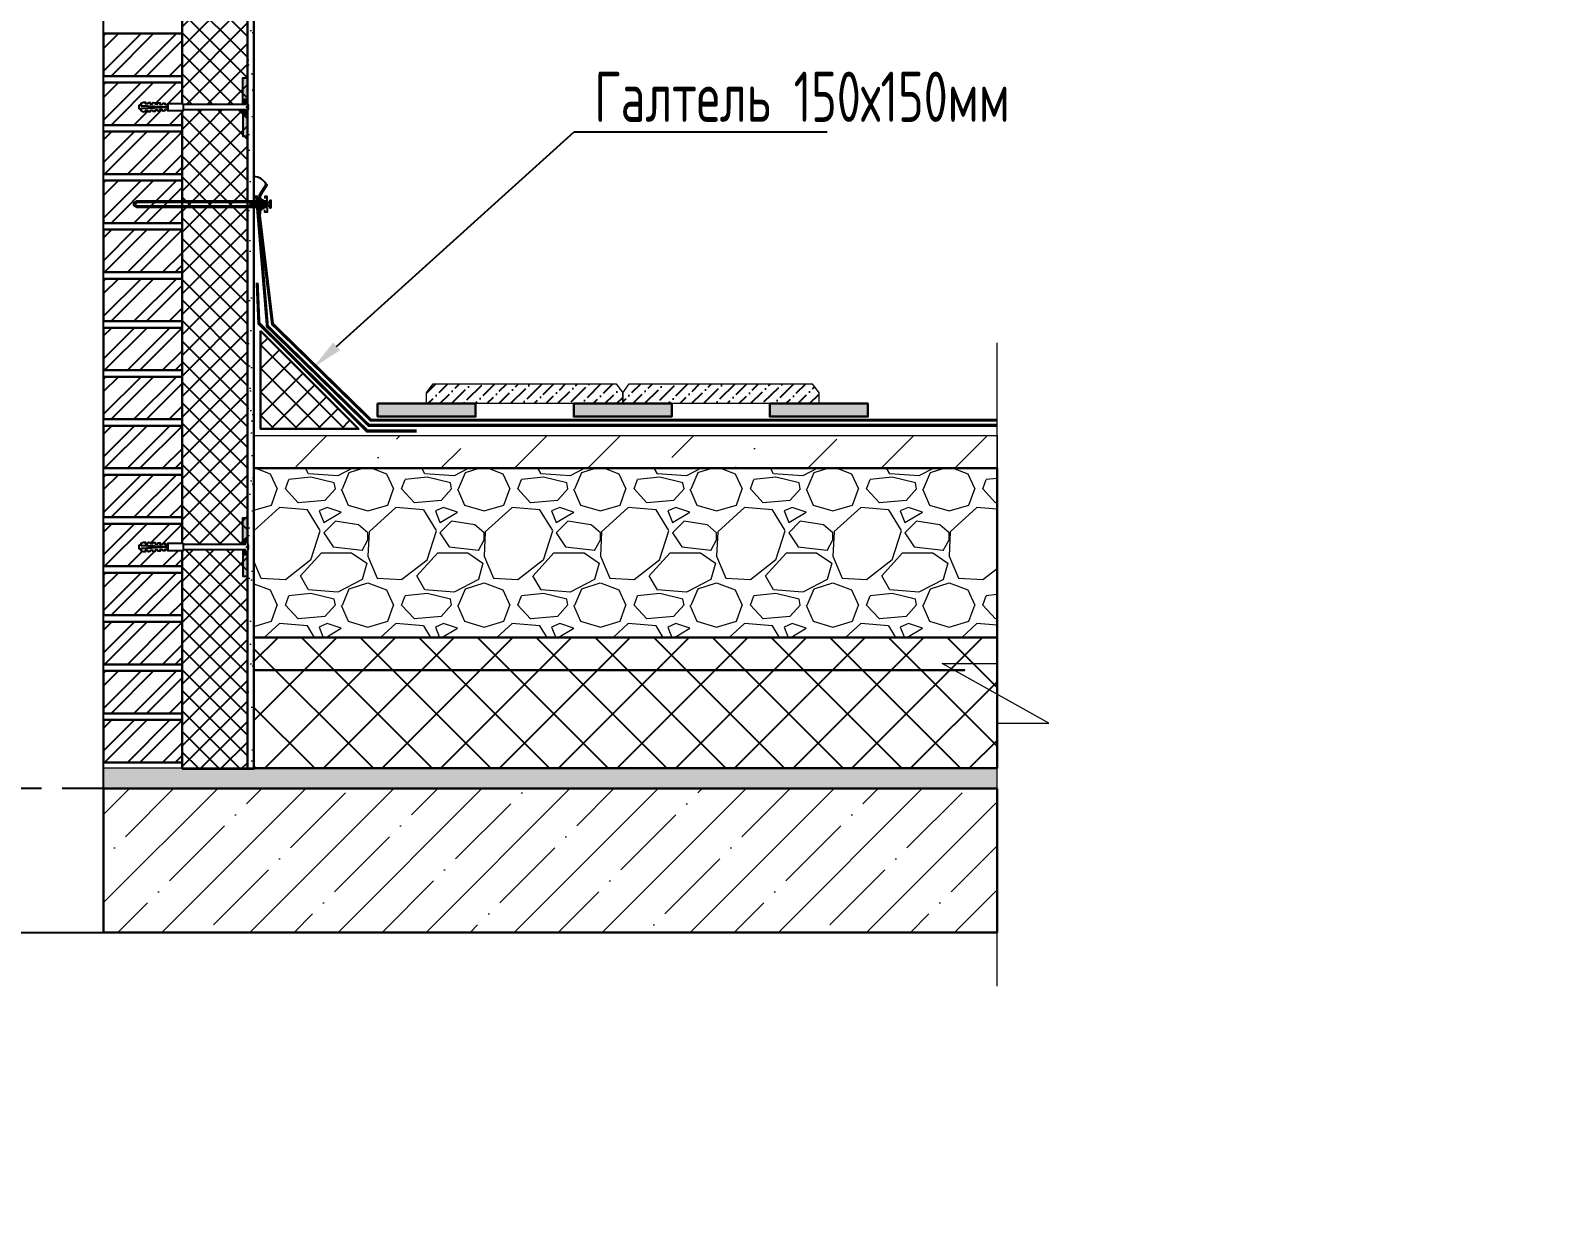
# Model space of a CAD drawing. Header units: millimetres. Extents: x -4447806 to 13389969, y -2188499 to 852203.
# Drawn here: x 4558224 to 4560571, y -558222 to -556417 of the extents above; entities that cross this region are included whole.
import ezdxf
from ezdxf import colors
from ezdxf.entities.mleader import LeaderData, LeaderLine
from ezdxf.math import Vec2, Vec3

# ---------------------------------------------------------------- set-up
doc = ezdxf.new("R2010")
doc.units = ezdxf.units.MM
doc.set_wipeout_variables(frame=1)
doc.linetypes.add('DASHED2', pattern=[9.525, 6.35, -3.175])
doc.linetypes.add('HIDDEN', pattern=[6, 4, -2])
for name, color, linetype, lineweight in [('1. АР_Разрез', 7, 'Continuous', 30), ('28. АР_ФАСАД', 7, 'Continuous', 9), ('TN-ГИДРОИЗОЛЯЦИЯ БИТУМАЯ ВЕРХНЯЯ', 32, 'Continuous', 15), ('Контуры', 7, 'Continuous', 9), ('Штриховка в сечении', 7, 'Continuous', 18)]:
    doc.layers.add(name, color=color, linetype=linetype, lineweight=lineweight)
doc.styles.add('ISOCPEUR', font='isocpeur.ttf', dxfattribs={"width": 0.7})

msp = doc.modelspace()

# ---------------------------------------------------------------- hatches: boundary and pattern name
h = msp.add_hatch()
h.set_pattern_fill('NET', color=256, scale=7, angle=45)
h.set_pattern_definition([(45, (4155318.046, 3130994.086), (-15.71544821, 15.71544821), []), (135, (4155318.046, 3130994.086), (-15.71544821, -15.71544821), [])])
h.paths.add_polyline_path([(4558455.444, -556271.506), (4558455.444, -557546.506), (4558555.444, -557546.506), (4558555.444, -556271.506)])
at = {"ltscale": 3}
h = msp.add_hatch(dxfattribs=at)
h.set_pattern_fill('STEEL', color=256, scale=12)
h.set_pattern_definition([(45, (3949776.584, -573006.584), (-26.9407684, 26.9407684), []), (45, (3949776.584, -572987.534), (-26.9407684, 26.9407684), [])])
h.paths.add_polyline_path([(4558455.444, -556421.506), (4558335.444, -556421.506), (4558335.444, -556486.506), (4558455.444, -556486.506)])
h = msp.add_hatch(dxfattribs=at)
h.set_pattern_fill('STEEL', color=256, scale=12)
h.set_pattern_definition([(45, (3949776.584, -573081.584), (-26.9407684, 26.9407684), []), (45, (3949776.584, -573062.534), (-26.9407684, 26.9407684), [])])
h.paths.add_polyline_path([(4558455.444, -556496.506), (4558335.444, -556496.506), (4558335.444, -556561.506), (4558455.444, -556561.506)])
h = msp.add_hatch(dxfattribs=at)
h.set_pattern_fill('STEEL', color=256, scale=12)
h.set_pattern_definition([(45, (3949776.584, -573146.584), (-26.9407684, 26.9407684), []), (45, (3949776.584, -573127.534), (-26.9407684, 26.9407684), [])])
h.paths.add_polyline_path([(4558455.444, -556571.506), (4558335.444, -556571.506), (4558335.444, -556636.506), (4558455.444, -556636.506)])
h = msp.add_hatch(dxfattribs=at)
h.set_pattern_fill('STEEL', color=256, scale=12)
h.set_pattern_definition([(45, (3949776.584, -573231.584), (-26.9407684, 26.9407684), []), (45, (3949776.584, -573212.534), (-26.9407684, 26.9407684), [])])
h.paths.add_polyline_path([(4558455.444, -556646.506), (4558335.444, -556646.506), (4558335.444, -556711.506), (4558455.444, -556711.506)])
h = msp.add_hatch(dxfattribs=at)
h.set_pattern_fill('STEEL', color=256, scale=12)
h.set_pattern_definition([(45, (3949776.584, -573296.584), (-26.9407684, 26.9407684), []), (45, (3949776.584, -573277.534), (-26.9407684, 26.9407684), [])])
h.paths.add_polyline_path([(4558455.444, -556721.506), (4558335.444, -556721.506), (4558335.444, -556786.506), (4558455.444, -556786.506)])
h = msp.add_hatch(dxfattribs=at)
h.set_pattern_fill('STEEL', color=256, scale=12)
h.set_pattern_definition([(45, (3949776.584, -573381.584), (-26.9407684, 26.9407684), []), (45, (3949776.584, -573362.534), (-26.9407684, 26.9407684), [])])
h.paths.add_polyline_path([(4558455.444, -556796.506), (4558335.444, -556796.506), (4558335.444, -556861.506), (4558455.444, -556861.506)])
h = msp.add_hatch(dxfattribs=at)
h.set_pattern_fill('STEEL', color=256, scale=12)
h.set_pattern_definition([(45, (3949776.584, -573446.584), (-26.9407684, 26.9407684), []), (45, (3949776.584, -573427.534), (-26.9407684, 26.9407684), [])])
h.paths.add_polyline_path([(4558455.444, -556871.506), (4558335.444, -556871.506), (4558335.444, -556936.506), (4558455.444, -556936.506)])
h = msp.add_hatch()
h.set_pattern_fill('ANSI37', color=256, scale=8, style=0)
h.set_pattern_definition([(45, (4398439.87, -651262.601), (-17.9605122, 17.9605122), []), (135, (4398439.87, -651262.601), (-17.9605122, -17.9605122), [])])
h.paths.add_polyline_path([(4558725.448, -557026.212), (4558575.448, -556876.212), (4558575.448, -557026.212)])
h = msp.add_hatch(dxfattribs=at)
h.set_pattern_fill('STEEL', color=256, scale=12)
h.set_pattern_definition([(45, (3949776.584, -573531.584), (-26.9407684, 26.9407684), []), (45, (3949776.584, -573512.534), (-26.9407684, 26.9407684), [])])
h.paths.add_polyline_path([(4558455.444, -556946.506), (4558335.444, -556946.506), (4558335.444, -557011.506), (4558455.444, -557011.506)])
h = msp.add_hatch()
h.set_pattern_fill('ANSI36', color=256, scale=4, angle=359.763727)
h.set_pattern_definition([(44.763727, (4606269.962, -309086.75), (6.8369733, 24.6677202), [31.75, -6.35, 0, -6.35])])
h.paths.add_polyline_path([(4558829.465, -556970.898), (4558839.465, -556957.558), (4559119.465, -556957.558), (4559129.465, -556970.898), (4559129.465, -556987.558), (4558829.465, -556987.558)])
h = msp.add_hatch()
h.set_pattern_fill('ANSI36', color=256, scale=4, angle=359.763727)
h.set_pattern_definition([(44.763727, (4605969.962, -309086.75), (6.8369733, 24.6677202), [31.75, -6.35, 0, -6.35])])
h.paths.add_polyline_path([(4559129.465, -556970.898), (4559139.465, -556957.558), (4559419.465, -556957.558), (4559429.465, -556970.898), (4559429.465, -556987.558), (4559129.465, -556987.558)])
h = msp.add_hatch(color=253)
h.dxf.hatch_style = 1
h.paths.add_polyline_path([(4558904.465, -556987.558), (4558904.465, -557007.558), (4558754.465, -557007.558), (4558754.465, -556987.558)])
h = msp.add_hatch(color=253)
h.dxf.hatch_style = 1
h.paths.add_polyline_path([(4559204.465, -556987.558), (4559204.465, -557007.558), (4559054.465, -557007.558), (4559054.465, -556987.558)])
h = msp.add_hatch(color=253)
h.dxf.hatch_style = 1
h.paths.add_polyline_path([(4559504.465, -556987.558), (4559504.465, -557007.558), (4559354.465, -557007.558), (4559354.465, -556987.558)])
h = msp.add_hatch(dxfattribs=at)
h.set_pattern_fill('STEEL', color=256, scale=12)
h.set_pattern_definition([(45, (3949776.584, -573596.584), (-26.9407684, 26.9407684), []), (45, (3949776.584, -573577.534), (-26.9407684, 26.9407684), [])])
h.paths.add_polyline_path([(4558455.444, -557021.506), (4558335.444, -557021.506), (4558335.444, -557086.506), (4558455.444, -557086.506)])
h = msp.add_hatch(dxfattribs=at)
h.set_pattern_fill('STEEL', color=256, scale=12)
h.set_pattern_definition([(45, (3949776.584, -573681.584), (-26.9407684, 26.9407684), []), (45, (3949776.584, -573662.534), (-26.9407684, 26.9407684), [])])
h.paths.add_polyline_path([(4558455.444, -557096.506), (4558335.444, -557096.506), (4558335.444, -557161.506), (4558455.444, -557161.506)])
h = msp.add_hatch(dxfattribs=at)
h.set_pattern_fill('STEEL', color=256, scale=12)
h.set_pattern_definition([(45, (3949776.584, -573746.584), (-26.9407684, 26.9407684), []), (45, (3949776.584, -573727.534), (-26.9407684, 26.9407684), [])])
h.paths.add_polyline_path([(4558455.444, -557171.506), (4558335.444, -557171.506), (4558335.444, -557236.506), (4558455.444, -557236.506)])
h = msp.add_hatch(dxfattribs=at)
h.set_pattern_fill('STEEL', color=256, scale=12)
h.set_pattern_definition([(45, (3949776.584, -573831.584), (-26.9407684, 26.9407684), []), (45, (3949776.584, -573812.534), (-26.9407684, 26.9407684), [])])
h.paths.add_polyline_path([(4558455.444, -557246.506), (4558335.444, -557246.506), (4558335.444, -557311.506), (4558455.444, -557311.506)])
h = msp.add_hatch(dxfattribs=at)
h.set_pattern_fill('STEEL', color=256, scale=12)
h.set_pattern_definition([(45, (3949776.584, -573896.584), (-26.9407684, 26.9407684), []), (45, (3949776.584, -573877.534), (-26.9407684, 26.9407684), [])])
h.paths.add_polyline_path([(4558455.444, -557321.506), (4558335.444, -557321.506), (4558335.444, -557386.506), (4558455.444, -557386.506)])
at = {"transparency": 33554687}
h = msp.add_hatch(dxfattribs=at)
h.set_pattern_fill('ANSI37', color=256, scale=20, angle=90)
h.set_pattern_definition([(135, (4154194.32, 3129202.2), (-44.9012806, -44.9012806), []), (225, (4154194.32, 3129202.2), (44.9012806, -44.9012806), [])])
h.paths.add_polyline_path([(4558565.444, -557345.506), (4558565.444, -557545.398), (4559702.167, -557545.398), (4559702.167, -557345.506)])
at = {"ltscale": 3}
h = msp.add_hatch(dxfattribs=at)
h.set_pattern_fill('STEEL', color=256, scale=12)
h.set_pattern_definition([(45, (3949776.584, -573981.584), (-26.9407684, 26.9407684), []), (45, (3949776.584, -573962.534), (-26.9407684, 26.9407684), [])])
h.paths.add_polyline_path([(4558455.444, -557396.506), (4558335.444, -557396.506), (4558335.444, -557461.506), (4558455.444, -557461.506)])
h = msp.add_hatch(dxfattribs=at)
h.set_pattern_fill('STEEL', color=256, scale=12)
h.set_pattern_definition([(45, (3949776.584, -574046.584), (-26.9407684, 26.9407684), []), (45, (3949776.584, -574027.534), (-26.9407684, 26.9407684), [])])
h.paths.add_polyline_path([(4558455.444, -557471.506), (4558335.444, -557471.506), (4558335.444, -557536.506), (4558455.444, -557536.506)])
at = {"layer": '28. АР_ФАСАД', "ltscale": 3}
h = msp.add_hatch(dxfattribs=at)
h.set_pattern_fill('ANSI35', color=256, scale=15, style=0)
h.set_pattern_definition([(45, (3949557.87, -593633.12), (-67.351921, 67.351921), []), (45, (3949625.22, -593633.12), (-67.351921, 67.351921), [119.0625, -23.8125, 0, -23.8125])])
h.paths.add_polyline_path([(4558335.444, -557576.506), (4558335.444, -557796.506), (4559702.167, -557796.506), (4559702.167, -557576.506)])
at = {"layer": 'Штриховка в сечении', "transparency": 33554636}
h = msp.add_hatch(dxfattribs=at)
h.set_pattern_fill('ANSI36', color=256, scale=25)
h.set_pattern_definition([(45, (4535659.415, -453769.21), (42.09495, 154.34815), [198.4375, -39.6875, 0, -39.6875])])
h.paths.add_polyline_path([(4558565.444, -557036.506), (4558565.444, -557086.506), (4559702.167, -557086.506), (4559702.167, -557036.506)])
at = {"layer": 'Штриховка в сечении', "lineweight": 5, "transparency": 33554636}
h = msp.add_hatch(dxfattribs=at)
h.set_pattern_fill('GRAVEL', color=256, scale=7)
h.set_pattern_definition([(228.0127875, (4154193.788, 3148588.522), (-1422.40000011, -1600.1999999), [23.920501, -2368.133855]), (184.969741, (4154177.786, 3148570.7425), (2133.599999156, 177.800010129), [41.04833, -4063.7834225]), (132.5104471, (4154136.892, 3148567.186), (1778.00000075, -1955.799999317), [28.943706, -2865.430596]), (267.273689, (4154067.55, 3148522.7365), (177.800000372, 3555.999999981), [37.380316, -3700.65062]), (292.83365418, (4154065.772, 3148485.3985), (-889.000000074, 2133.599999969), [36.654359, -3628.786542]), (357.273689, (4154079.996, 3148451.6165), (-3555.999999981, 177.800000372), [37.380316, -3700.65062]), (37.69424047, (4154117.334, 3148449.8385), (-2311.399999898, -1778.000000133), [49.433556, -4893.918072]), (72.25532837, (4154156.45, 3148480.0645), (1244.600000335, 3911.599999894), [46.670366, -4620.367962]), (121.42956562, (4154170.674, 3148524.5145), (-1422.400000202, 2311.399999876), [37.50691, -3713.188199]), (175.2363583, (4154151.116, 3148556.518), (1955.79999997, -177.80000031), [42.81993, -2098.1755865]), (222.3974378, (4154108.444, 3148560.0745), (-2133.599999932, -1955.8000000745), [55.375454, -5482.174076]), (138.81407483, (4154243.572, 3148520.958), (-1244.599999925, 1066.80000009), [18.900318, -1871.139608]), (171.4692344, (4154229.348, 3148533.4045), (2311.400000062, -355.599999597), [35.957739, -3559.82473]), (225, (4154193.79, 3148538.74), (-2e-14, -177.8), [25.144654, -226.302518]), (203.1985905, (4154181.342, 3148560.074), (889.00000002, 355.59999994), [13.540892, -1340.543566]), (291.8014095, (4154168.896, 3148554.74), (-177.80000004, 533.4), [19.149593, -938.332709]), (30.9637565, (4154176.008, 3148536.96), (533.40000001, 355.59999998), [31.102376, -1005.640871]), (161.5650512, (4154202.68, 3148552.96), (355.6, -177.8), [22.4901, -539.762868]), (16.38954033, (4154065.772, 3148554.74), (1778, 533.4), [31.50616, -3119.117867]), (70.34617594, (4154095.998, 3148563.63), (-711.200000065, -1955.799999977), [26.431926, -2616.7550975]), (293.1985905, (4154202.678, 3148588.522), (-355.59999994, 889.00000002), [27.081607, -1327.002851]), (343.61045967, (4154213.346, 3148563.63), (-1778.000000037, 533.399999876), [31.50616, -3119.117867]), (339.4439548, (4154065.772, 3148444.504), (-889, 355.6), [30.382464, -1488.741402]), (294.7751406, (4154094.22, 3148433.836), (-889.00000106, 1955.79999952), [25.457048, -2520.251537]), (66.8014095, (4154204.456, 3148410.722), (355.59999994, 889.00000002), [27.081607, -1327.002851]), (17.35402464, (4154215.124, 3148435.614), (-2311.399999954, -711.20000015), [29.804792, -2950.666319]), (69.4439548, (4154117.334, 3148410.722), (-355.60000001, -889), [15.191232, -1503.932634]), (101.3099325, (4154193.788, 3148410.722), (-177.8, 711.2), [9.066022, -897.5396475]), (165.9637565, (4154192.01, 3148419.612), (533.4, -177.8), [36.654359, -696.433821]), (186.00900596, (4154156.45, 3148428.5025), (1777.99999999, 177.800000093), [33.96869, -3362.8955404]), (303.6900675, (4154176.01, 3148520.96), (-177.8, 355.6), [25.642672, -615.424345]), (353.1572266, (4154190.232, 3148499.6225), (3022.600000019, -355.599999842), [44.768973, -4432.1206346]), (60.9453959, (4154234.682, 3148494.288), (-711.20000002, -1244.59999999), [18.305577, -1812.257462]), (90, (4154243.57, 3148510.29), (-177.8, 177.8), [10.668, -167.132]), (120.25643716, (4154152.894, 3148433.836), (711.199999913, -1244.60000005), [24.700687, -2445.375854]), (48.0127875, (4154140.448, 3148455.172), (1422.400000117, 1600.199999896), [47.841002, -2344.213354]), (0, (4154172.45, 3148490.73), (177.8, 177.8), [46.228, -131.572]), (325.3048465, (4154218.68, 3148490.732), (1778.000000674, -1244.599999038), [28.112669, -2783.152171]), (254.0546041, (4154241.794, 3148474.73), (-177.79999999, -711.2), [25.888036, -1268.515503]), (207.64597536, (4154234.682, 3148449.8385), (-3378.200000124, -1777.999999764), [42.150157, -4172.87251]), (175.42607874, (4154197.344, 3148430.2805), (-2311.4, 177.8), [44.592062, -4414.609252])])
h.paths.add_polyline_path([(4558565.444, -557086.506), (4558565.444, -557345.506), (4559702.167, -557345.506), (4559702.167, -557086.506)])
at = {"layer": 'Штриховка в сечении', "transparency": 33554636}
h = msp.add_hatch(dxfattribs=at)
h.set_pattern_fill('AR-SAND', color=256, scale=0.3)
h.set_pattern_definition([(37.5, (4157071.933, 3136091.539), (-0.48000939, 14.68239712), [0, -11.5824, 0, -12.954, 0, -12.3825]), (7.5, (4157071.933, 3136091.54), (13.48569849, 21.50475302), [0, -6.2484, 0, -10.4394, 0, -4.0005]), (327.5, (4157062.56, 3136091.539), (23.729771107, 0.04311554), [0, -3.81, 0, -13.716, 0, -17.907]), (317.5, (4157062.56, 3136091.54), (22.90669357, 6.6878797), [0, -1.905, 0, -8.9916, 0, -10.287])])
h.paths.add_polyline_path([(4559702.196, -557576.506), (4559702.167, -557546.506), (4558335.451, -557545.952), (4558335.451, -557575.952)])

# ---------------------------------------------------------------- linework, layer by layer
at = {"ltscale": 3}
msp.add_line((4558335.444, -557576.506), (4558335.444, -556271.505), dxfattribs=at)
for p, q in [((4558575.479, -556675.156), (4558575.479, -556690.535)), ((4558577.136, -556675.17), (4558577.136, -556690.549)), ((4558579.136, -556676.31), (4558577.136, -556676.31)), ((4558579.136, -556676.31), (4558577.136, -556676.31)), ((4558579.136, -556676.11), (4558579.136, -556689.61)), ((4558579.136, -556676.11), (4558579.636, -556676.11)), ((4558580.641, -556679.36), (4558579.636, -556676.11)), ((4558579.636, -556676.11), (4558579.636, -556689.61)), ((4558590.413, -556677.018), (4558590.413, -556688.218)), ((4558559.017, -556682.86), (4558560.017, -556681.36)), ((4558560.03, -556681.861), (4558559.017, -556682.86)), ((4558560.017, -556684.36), (4558559.017, -556682.86)), ((4558560.017, -556681.36), (4558560.03, -556681.861)), ((4558560.017, -556681.36), (4558566.917, -556681.36)), ((4558560.017, -556684.36), (4558565.441, -556684.36)), ((4558560.03, -556681.861), (4558564.017, -556682.36)), ((4558564.017, -556681.36), (4558564.017, -556682.36)), ((4558565.217, -556683.067), (4558564.017, -556682.36)), ((4558564.017, -556684.36), (4558565.217, -556683.067)), ((4558565.596, -556683.067), (4558565.441, -556684.36)), ((4558566.332, -556685.251), (4558565.441, -556684.36)), ((4558565.596, -556683.067), (4558566.332, -556685.251)), ((4558565.596, -556683.067), (4558566.332, -556684.36)), ((4558566.332, -556684.36), (4558567.641, -556684.36)), ((4558566.332, -556685.251), (4558566.332, -556684.36)), ((4558566.917, -556680.464), (4558568.532, -556685.251)), ((4558566.917, -556680.464), (4558567.813, -556681.36)), ((4558566.917, -556680.464), (4558566.917, -556681.36)), ((4558566.917, -556681.36), (4558567.641, -556684.36)), ((4558568.532, -556685.251), (4558567.641, -556684.36)), ((4558567.813, -556681.36), (4558569.117, -556681.36)), ((4558567.813, -556681.36), (4558568.532, -556684.36)), ((4558568.532, -556684.36), (4558569.841, -556684.36)), ((4558568.532, -556685.251), (4558568.532, -556684.36)), ((4558569.117, -556680.464), (4558570.732, -556685.251)), ((4558569.117, -556680.464), (4558570.013, -556681.36)), ((4558569.117, -556680.464), (4558569.117, -556681.36)), ((4558569.117, -556681.36), (4558569.841, -556684.36)), ((4558570.732, -556685.251), (4558569.841, -556684.36)), ((4558570.013, -556681.36), (4558571.317, -556681.36)), ((4558570.013, -556681.36), (4558570.732, -556684.36)), ((4558570.732, -556684.36), (4558572.041, -556684.36)), ((4558570.732, -556685.251), (4558570.732, -556684.36)), ((4558571.317, -556680.464), (4558572.932, -556685.251)), ((4558571.317, -556680.464), (4558572.213, -556681.36)), ((4558571.317, -556680.464), (4558571.317, -556681.36)), ((4558571.317, -556681.36), (4558572.041, -556684.36)), ((4558572.932, -556685.251), (4558572.041, -556684.36)), ((4558572.213, -556681.36), (4558573.517, -556681.36)), ((4558572.213, -556681.36), (4558572.932, -556684.36)), ((4558572.932, -556684.36), (4558574.241, -556684.36)), ((4558572.932, -556685.251), (4558572.932, -556684.36)), ((4558573.517, -556680.464), (4558575.132, -556685.251)), ((4558573.517, -556680.464), (4558574.413, -556681.36)), ((4558573.517, -556680.464), (4558573.517, -556681.36)), ((4558573.517, -556681.36), (4558574.241, -556684.36)), ((4558575.132, -556685.251), (4558574.241, -556684.36)), ((4558574.413, -556681.36), (4558575.479, -556681.36)), ((4558574.413, -556681.36), (4558575.132, -556684.36)), ((4558575.132, -556684.36), (4558575.479, -556684.36)), ((4558575.132, -556685.251), (4558575.132, -556684.36)), ((4558579.136, -556689.41), (4558577.136, -556689.41)), ((4558579.136, -556689.61), (4558579.636, -556689.61)), ((4558580.67, -556686.36), (4558579.636, -556689.61)), ((4558580.636, -556678.36), (4558580.675, -556687.364)), ((4558581.636, -556678.36), (4558580.637, -556678.36)), ((4558581.636, -556687.36), (4558580.674, -556687.364)), ((4558581.636, -556682.86), (4558581.636, -556678.36)), ((4558585.636, -556679.36), (4558581.636, -556679.36)), ((4558585.636, -556682.86), (4558581.636, -556682.86)), ((4558581.636, -556682.86), (4558581.636, -556687.36)), ((4558585.636, -556686.36), (4558581.636, -556686.36)), ((4558585.636, -556686.36), (4558581.636, -556686.36)), ((4558585.636, -556686.36), (4558582.551, -556686.36)), ((4558585.636, -556682.86), (4558585.636, -556679.36)), ((4558585.636, -556682.86), (4558585.636, -556686.36))]:
    msp.add_line(p, q)
msp.add_lwpolyline([(4558584.003, -556651.747, 0.26293373), (4558565.444, -556640.451)], format="xyb")
for points in [[(4558584.003, -556651.747), (4558573.479, -556668.857), (4558573.479, -556697.354), (4558575.479, -556697.354), (4558575.479, -556669.419), (4558585.707, -556652.795)], [(4558591.597, -556688.218), (4558591.597, -556677.018), (4558590.413, -556677.018), (4558588.597, -556679.618), (4558588.597, -556685.618), (4558590.413, -556688.218)]]:
    msp.add_lwpolyline(points, close=True)
for points in [[(4558585.592, -556677.618), (4558585.592, -556670.593), (4558582.217, -556670.593), (4558582.217, -556674.106)], [(4558585.592, -556687.618), (4558585.592, -556694.643), (4558582.217, -556694.643), (4558582.217, -556691.131)]]:
    msp.add_lwpolyline(points, dxfattribs=at)
for points in [[(4558585.592, -556687.618), (4558386.651, -556687.618), (4558381.7, -556684.63), (4558381.7, -556680.606), (4558386.651, -556677.618), (4558585.592, -556677.618)], [(4558588.597, -556685.618), (4558387.208, -556685.618), (4558383.7, -556683.501), (4558383.7, -556681.735), (4558387.208, -556679.618), (4558588.597, -556679.618)], [(4557805.371, -557796.506), (4558335.444, -557796.506)]]:
    msp.add_lwpolyline(points)
at = {"lineweight": 30}
for points in [[(4558575.448, -556876.212), (4558575.448, -557026.212), (4558725.448, -557026.212)], [(4558754.465, -556987.558), (4558904.465, -556987.558), (4558904.465, -557007.558), (4558754.465, -557007.558)], [(4559054.465, -556987.558), (4559204.465, -556987.558), (4559204.465, -557007.558), (4559054.465, -557007.558)], [(4559354.465, -556987.558), (4559504.465, -556987.558), (4559504.465, -557007.558), (4559354.465, -557007.558)]]:
    msp.add_lwpolyline(points, close=True, dxfattribs=at)
at = {"lineweight": 18}
for points in [[(4558839.465, -556957.558), (4559119.465, -556957.558), (4559129.465, -556970.898), (4559129.465, -556987.558), (4558829.465, -556987.558), (4558829.465, -556970.898)], [(4559139.465, -556957.558), (4559419.465, -556957.558), (4559429.465, -556970.898), (4559429.465, -556987.558), (4559129.465, -556987.558), (4559129.465, -556970.898)]]:
    msp.add_lwpolyline(points, close=True, dxfattribs=at)
at = {"transparency": 33554687}
msp.add_lwpolyline([(4558565.444, -557395.506), (4559652.167, -557395.506), (4559652.167, -557395.506), (4558565.444, -557395.506)], close=True, dxfattribs=at)
at = {"linetype": 'DASHED2', "ltscale": 10}
msp.add_lwpolyline([(4557805.371, -557796.506), (4558335.444, -557796.506), (4558335.444, -557576.506), (4557805.371, -557576.506)], close=True, dxfattribs=at)
at = {"ltscale": 100}
for centre, start, end in [((4558576.307, -556675.246), 5.23804, 173.768586), ((4558576.307, -556690.466), 185.734727, 354.265273)]:
    msp.add_arc(centre, 0.833, start, end, dxfattribs=at)
msp.add_arc((4558567.349, -556664.17), 20.463, 245.972665, 260.628846)
at = {"layer": '1. АР_Разрез'}
for points in [[(4558455.444, -556421.506), (4558335.444, -556421.506), (4558335.444, -556486.506), (4558455.444, -556486.506)], [(4558455.444, -556496.506), (4558335.444, -556496.506), (4558335.444, -556561.506), (4558455.444, -556561.506)], [(4558455.444, -556571.506), (4558335.444, -556571.506), (4558335.444, -556636.506), (4558455.444, -556636.506)], [(4558455.444, -556646.506), (4558335.444, -556646.506), (4558335.444, -556711.506), (4558455.444, -556711.506)], [(4558455.444, -556721.506), (4558335.444, -556721.506), (4558335.444, -556786.506), (4558455.444, -556786.506)], [(4558455.444, -556796.506), (4558335.444, -556796.506), (4558335.444, -556861.506), (4558455.444, -556861.506)], [(4558455.444, -556871.506), (4558335.444, -556871.506), (4558335.444, -556936.506), (4558455.444, -556936.506)], [(4558455.444, -556946.506), (4558335.444, -556946.506), (4558335.444, -557011.506), (4558455.444, -557011.506)], [(4558455.444, -557021.506), (4558335.444, -557021.506), (4558335.444, -557086.506), (4558455.444, -557086.506)], [(4558455.444, -557096.506), (4558335.444, -557096.506), (4558335.444, -557161.506), (4558455.444, -557161.506)], [(4558455.444, -557171.506), (4558335.444, -557171.506), (4558335.444, -557236.506), (4558455.444, -557236.506)], [(4558455.444, -557246.506), (4558335.444, -557246.506), (4558335.444, -557311.506), (4558455.444, -557311.506)], [(4558455.444, -557321.506), (4558335.444, -557321.506), (4558335.444, -557386.506), (4558455.444, -557386.506)], [(4558455.444, -557396.506), (4558335.444, -557396.506), (4558335.444, -557461.506), (4558455.444, -557461.506)], [(4558455.444, -557471.506), (4558335.444, -557471.506), (4558335.444, -557536.506), (4558455.444, -557536.506)]]:
    msp.add_lwpolyline(points, close=True, dxfattribs=at)
at = {"layer": 'TN-ГИДРОИЗОЛЯЦИЯ БИТУМАЯ ВЕРХНЯЯ', "color": 0, "linetype": 'HIDDEN', "ltscale": 10, "const_width": 4.788}
for points in [[(4559702.167, -557020.817), (4558741.069, -557020.817), (4558585.937, -556869.218), (4558569.307, -556669.097)], [(4559702.167, -557012.926), (4558744.284, -557012.927), (4558593.773, -556865.843), (4558573.479, -556697.354)], [(4558814.101, -557029.46), (4558738.495, -557029.46), (4558572.952, -556864.954), (4558570.333, -556802.494)]]:
    msp.add_lwpolyline(points, dxfattribs=at)
at = {"layer": 'Контуры'}
msp.add_lwpolyline([(4559702.167, -557878.76), (4559702.167, -557476.22), (4559781.426, -557476.22), (4559618.194, -557385.135), (4559702.167, -557385.135), (4559702.167, -556894.521)], dxfattribs=at)
at = {"layer": 'Штриховка в сечении', "lineweight": 30}
for points in [[(4558455.444, -557546.506), (4558455.444, -556271.506), (4558555.444, -556271.506), (4558555.444, -557546.506)], [(4558565.444, -557086.506), (4559702.167, -557086.506), (4559702.167, -557345.506), (4558565.444, -557345.506)], [(4558565.444, -557345.506), (4559702.167, -557345.506), (4559702.167, -557545.398), (4558565.444, -557545.398)], [(4559702.167, -557576.506), (4558335.444, -557576.506), (4558335.444, -557796.506), (4559702.167, -557796.506)]]:
    msp.add_lwpolyline(points, close=True, dxfattribs=at)
at = {"layer": 'Штриховка в сечении'}
msp.add_lwpolyline([(4558565.444, -557036.506), (4559702.167, -557036.506), (4559702.167, -557086.506), (4558565.444, -557086.506)], close=True, dxfattribs=at)
at = {"layer": 'Штриховка в сечении', "lineweight": 13}
msp.add_lwpolyline([(4558335.451, -557576.506), (4559702.175, -557576.506), (4559702.175, -557545.398), (4558335.451, -557545.398)], close=True, dxfattribs=at)

# ---------------------------------------------------------------- leaders
ml = msp.add_multileader_mtext('Standard')
ml.set_content('{\\H2x;Галтель 150х150мм} ', color=256, style='ISOCPEUR')
ml.set_leader_properties()
ml.build(insert=Vec2(0, 0))
ml.multileader.update_dxf_attribs({"text_left_attachment_type": 5, "text_right_attachment_type": 6, "dogleg_length": 60.192, "arrow_head_size": 48})
ctx = ml.context
ctx.base_point, ctx.char_height, ctx.arrow_head_size, ctx.landing_gap_size, ctx.plane_origin = Vec3(4559084.2, -556572.003), 38.4, 48, 1.92, Vec3(4559057.032, -556916.273)
ctx.left_attachment, ctx.right_attachment = 5, 6
notes = []
notes.append((ctx, [(0, (1, 1, 0), (4559055.308, -556572.003), (1, 0), 28.892, [(0, [(4558656.271, -556932.273)], 0, [])])]))
ctx.mtext.insert, ctx.mtext.width, ctx.mtext.defined_height, ctx.mtext.flow_direction = Vec3(4559086.12, -556479.843), 1014.50276, 159.246, 5
for ctx, leaders in notes:
    for number, flags, end, landing, length, lines in leaders:
        leader = LeaderData()
        leader.index, (leader.has_last_leader_line, leader.has_dogleg_vector, leader.attachment_direction) = number, flags
        leader.last_leader_point, leader.dogleg_vector, leader.dogleg_length = Vec3(end), Vec3(landing), length
        for number, points, colour, breaks in lines:
            line = LeaderLine()
            line.index, line.vertices, line.color, line.breaks = number, Vec3.list(points), colors.encode_raw_color(colour), breaks
            leader.lines.append(line)
        ctx.leaders.append(leader)

# ---------------------------------------------------------------- next in the draw order: wipeouts: each hides what was drawn before it
at = {"lineweight": 0}
msp.add_wipeout([(4558453.578, -556534.027), (4558457.323, -556530.282), (4558551.881, -556530.282), (4558551.881, -556524.932), (4558552.773, -556524.932), (4558554.611, -556526.8), (4558555.865, -556528.912), (4558557.119, -556532.095), (4558557.232, -556533.136), (4558554.557, -556533.136), (4558554.557, -556534.919), (4558557.232, -556534.919), (4558557.119, -556535.96), (4558555.865, -556539.142), (4558554.611, -556541.255), (4558552.773, -556543.123), (4558551.881, -556543.123), (4558551.881, -556537.773), (4558457.323, -556537.773)], dxfattribs=at)

# ---------------------------------------------------------------- next in the draw order: hatches: boundary and pattern name
h = msp.add_hatch(color=256)
h.paths.add_polyline_path([(4558555.448, -556578.614), (4558548.314, -556578.614), (4558548.314, -556538.664), (4558550.99, -556538.664), (4558550.99, -556545.798), (4558555.448, -556545.798)])
h.paths.add_polyline_path([(4558555.448, -556522.256), (4558550.99, -556522.256), (4558550.99, -556529.39), (4558548.314, -556529.39), (4558548.314, -556489.44), (4558555.448, -556489.44)])
at = {"layer": 'Штриховка в сечении', "ltscale": 3, "transparency": 33554636}
h = msp.add_hatch(dxfattribs=at)
h.set_pattern_fill('AR-SAND', color=256, scale=0.7)
h.set_pattern_definition([(37.5, (3951305.276, -570532.027), (-1.1200219, 34.2589266), [0, -27.0256, 0, -30.226, 0, -28.8925]), (7.5, (3951305.276, -570532.027), (31.4666298, 50.177757), [0, -14.5796, 0, -24.3586, 0, -9.3345]), (327.5, (3951283.407, -570532.027), (55.3694659, 0.100603), [0, -8.89, 0, -32.004, 0, -41.783]), (317.5, (3951283.407, -570532.027), (53.4489517, 15.6050526), [0, -4.445, 0, -20.9804, 0, -24.003])])
h.paths.add_polyline_path([(4558565.444, -556271.506), (4558555.444, -556271.506), (4558555.444, -557546.506), (4558565.444, -557546.506)])

# ---------------------------------------------------------------- next in the draw order: linework, layer by layer
at = {"lineweight": 30, "ltscale": 3}
msp.add_lwpolyline([(4558565.444, -556271.506), (4558555.444, -556271.506), (4558555.444, -557546.506), (4558565.444, -557546.506)], close=True, dxfattribs=at)
for points in [[(4558550.99, -556529.39), (4558548.314, -556529.39), (4558548.314, -556489.44), (4558555.448, -556489.44), (4558555.448, -556522.256), (4558550.99, -556522.256)], [(4558550.99, -556538.664), (4558548.314, -556538.664), (4558548.314, -556578.614), (4558555.448, -556578.614), (4558555.448, -556545.798), (4558550.99, -556545.798)]]:
    msp.add_lwpolyline(points, close=True)

# ---------------------------------------------------------------- next in the draw order: wipeouts: each hides what was drawn before it
at = {"lineweight": 0}
msp.add_wipeout([(4558457.323, -556528.409), (4558457.323, -556539.645), (4558433.915, -556539.645), (4558433.915, -556528.409)], dxfattribs=at)

# ---------------------------------------------------------------- next in the draw order: linework, layer by layer
msp.add_lwpolyline([(4558557.232, -556533.136), (4558557.119, -556532.095), (4558555.865, -556528.912), (4558554.611, -556526.8), (4558552.773, -556524.932), (4558551.881, -556524.932), (4558551.881, -556530.282), (4558457.323, -556530.282), (4558457.323, -556537.773), (4558551.881, -556537.773), (4558551.881, -556543.123), (4558552.773, -556543.123), (4558554.611, -556541.255), (4558555.865, -556539.142), (4558557.119, -556535.96), (4558557.232, -556534.919), (4558554.557, -556534.919), (4558554.557, -556533.136), (4558557.232, -556533.136)], close=True)

# ---------------------------------------------------------------- next in the draw order: wipeouts: each hides what was drawn before it
for points in [[(4558433.915, -556539.645), (4558432.882, -556537.824), (4558429.142, -556538.02), (4558429.24, -556539.89), (4558426.434, -556540.037), (4558425.401, -556538.216), (4558421.661, -556538.412), (4558421.759, -556540.282), (4558418.954, -556540.429), (4558417.921, -556538.608), (4558414.181, -556538.804), (4558414.279, -556540.674), (4558411.474, -556540.821), (4558410.441, -556539), (4558406.701, -556539.196), (4558406.799, -556541.066), (4558403.993, -556541.213), (4558402.96, -556539.392), (4558399.22, -556539.588), (4558399.318, -556541.458), (4558396.513, -556541.605), (4558393.142, -556539.907), (4558392.946, -556536.167), (4558433.768, -556534.027), (4558392.946, -556531.888), (4558393.142, -556528.148), (4558396.513, -556526.449), (4558399.318, -556526.596), (4558399.22, -556528.466), (4558402.96, -556528.662), (4558403.993, -556526.841), (4558406.799, -556526.988), (4558406.701, -556528.858), (4558410.441, -556529.054), (4558411.474, -556527.233), (4558414.279, -556527.38), (4558414.181, -556529.25), (4558417.921, -556529.446), (4558418.954, -556527.625), (4558421.759, -556527.772), (4558421.661, -556529.642), (4558425.401, -556529.838), (4558426.434, -556528.017), (4558429.24, -556528.164), (4558429.142, -556530.034), (4558432.882, -556530.23), (4558433.915, -556528.409)], [(4558453.578, -557206.97), (4558457.323, -557203.224), (4558551.881, -557203.224), (4558551.881, -557197.874), (4558552.773, -557197.874), (4558554.611, -557199.743), (4558555.865, -557201.855), (4558557.119, -557205.037), (4558557.232, -557206.078), (4558554.557, -557206.078), (4558554.557, -557207.861), (4558557.232, -557207.861), (4558557.119, -557208.902), (4558555.865, -557212.085), (4558554.611, -557214.197), (4558552.773, -557216.066), (4558551.881, -557216.066), (4558551.881, -557210.715), (4558457.323, -557210.715)]]:
    msp.add_wipeout(points, dxfattribs=at)

# ---------------------------------------------------------------- next in the draw order: hatches: boundary and pattern name
h = msp.add_hatch(color=256)
h.paths.add_polyline_path([(4558555.448, -557251.557), (4558548.314, -557251.557), (4558548.314, -557211.607), (4558550.99, -557211.607), (4558550.99, -557218.741), (4558555.448, -557218.741)])
h.paths.add_polyline_path([(4558555.448, -557195.199), (4558550.99, -557195.199), (4558550.99, -557202.333), (4558548.314, -557202.333), (4558548.314, -557162.383), (4558555.448, -557162.383)])

# ---------------------------------------------------------------- next in the draw order: linework, layer by layer
for points in [[(4558550.99, -557202.333), (4558548.314, -557202.333), (4558548.314, -557162.383), (4558555.448, -557162.383), (4558555.448, -557195.199), (4558550.99, -557195.199)], [(4558550.99, -557211.607), (4558548.314, -557211.607), (4558548.314, -557251.557), (4558555.448, -557251.557), (4558555.448, -557218.741), (4558550.99, -557218.741)]]:
    msp.add_lwpolyline(points, close=True)

# ---------------------------------------------------------------- next in the draw order: wipeouts: each hides what was drawn before it
for points in [[(4558392.946, -556531.888), (4558433.768, -556534.027), (4558392.946, -556536.167), (4558393.031, -556537.773), (4558391.78, -556537.773), (4558389.907, -556536.836), (4558389.907, -556531.218), (4558391.78, -556530.282), (4558393.031, -556530.282)], [(4558457.323, -557201.352), (4558457.323, -557212.588), (4558433.915, -557212.588), (4558433.915, -557201.352)]]:
    msp.add_wipeout(points, dxfattribs=at)

# ---------------------------------------------------------------- next in the draw order: linework, layer by layer
for points in [[(4558392.946, -556531.888), (4558433.768, -556534.027), (4558392.946, -556536.167), (4558393.031, -556537.773), (4558391.78, -556537.773), (4558389.907, -556536.836), (4558389.907, -556531.218), (4558391.78, -556530.282), (4558393.031, -556530.282)], [(4558433.915, -556539.645), (4558432.882, -556537.824), (4558429.142, -556538.02), (4558429.24, -556539.89), (4558426.434, -556540.037), (4558425.401, -556538.216), (4558421.661, -556538.412), (4558421.759, -556540.282), (4558418.954, -556540.429), (4558417.921, -556538.608), (4558414.181, -556538.804), (4558414.279, -556540.674), (4558411.474, -556540.821), (4558410.441, -556539), (4558406.701, -556539.196), (4558406.799, -556541.066), (4558403.993, -556541.213), (4558402.96, -556539.392), (4558399.22, -556539.588), (4558399.318, -556541.458), (4558396.513, -556541.605), (4558393.142, -556539.907), (4558392.946, -556536.167), (4558433.768, -556534.027), (4558392.946, -556531.888), (4558393.142, -556528.148), (4558396.513, -556526.449), (4558399.318, -556526.596), (4558399.22, -556528.466), (4558402.96, -556528.662), (4558403.993, -556526.841), (4558406.799, -556526.988), (4558406.701, -556528.858), (4558410.441, -556529.054), (4558411.474, -556527.233), (4558414.279, -556527.38), (4558414.181, -556529.25), (4558417.921, -556529.446), (4558418.954, -556527.625), (4558421.759, -556527.772), (4558421.661, -556529.642), (4558425.401, -556529.838), (4558426.434, -556528.017), (4558429.24, -556528.164), (4558429.142, -556530.034), (4558432.882, -556530.23), (4558433.915, -556528.409)], [(4558457.323, -556528.409), (4558457.323, -556539.645), (4558433.915, -556539.645), (4558433.915, -556528.409), (4558457.323, -556528.409)], [(4558557.232, -557206.078), (4558557.119, -557205.037), (4558555.865, -557201.855), (4558554.611, -557199.743), (4558552.773, -557197.874), (4558551.881, -557197.874), (4558551.881, -557203.224), (4558457.323, -557203.224), (4558457.323, -557210.715), (4558551.881, -557210.715), (4558551.881, -557216.066), (4558552.773, -557216.066), (4558554.611, -557214.197), (4558555.865, -557212.085), (4558557.119, -557208.902), (4558557.232, -557207.861), (4558554.557, -557207.861), (4558554.557, -557206.078), (4558557.232, -557206.078)]]:
    msp.add_lwpolyline(points, close=True)

# ---------------------------------------------------------------- next in the draw order: wipeouts: each hides what was drawn before it
msp.add_wipeout([(4558433.915, -557212.588), (4558432.882, -557210.767), (4558429.142, -557210.963), (4558429.24, -557212.833), (4558426.434, -557212.98), (4558425.401, -557211.159), (4558421.661, -557211.355), (4558421.759, -557213.225), (4558418.954, -557213.372), (4558417.921, -557211.551), (4558414.181, -557211.747), (4558414.279, -557213.617), (4558411.474, -557213.764), (4558410.441, -557211.943), (4558406.701, -557212.139), (4558406.799, -557214.009), (4558403.993, -557214.156), (4558402.96, -557212.335), (4558399.22, -557212.531), (4558399.318, -557214.401), (4558396.513, -557214.548), (4558393.142, -557212.849), (4558392.946, -557209.109), (4558433.768, -557206.97), (4558392.946, -557204.83), (4558393.142, -557201.09), (4558396.513, -557199.392), (4558399.318, -557199.539), (4558399.22, -557201.409), (4558402.96, -557201.605), (4558403.993, -557199.784), (4558406.799, -557199.931), (4558406.701, -557201.801), (4558410.441, -557201.997), (4558411.474, -557200.176), (4558414.279, -557200.323), (4558414.181, -557202.193), (4558417.921, -557202.389), (4558418.954, -557200.568), (4558421.759, -557200.715), (4558421.661, -557202.585), (4558425.401, -557202.781), (4558426.434, -557200.96), (4558429.24, -557201.107), (4558429.142, -557202.977), (4558432.882, -557203.173), (4558433.915, -557201.352)], dxfattribs=at)

# ---------------------------------------------------------------- next in the draw order: wipeouts: each hides what was drawn before it
msp.add_wipeout([(4558392.946, -557204.83), (4558433.768, -557206.97), (4558392.946, -557209.109), (4558393.031, -557210.715), (4558391.78, -557210.715), (4558389.907, -557209.779), (4558389.907, -557204.161), (4558391.78, -557203.224), (4558393.031, -557203.224)], dxfattribs=at)

# ---------------------------------------------------------------- next in the draw order: linework, layer by layer
for points in [[(4558392.946, -557204.83), (4558433.768, -557206.97), (4558392.946, -557209.109), (4558393.031, -557210.715), (4558391.78, -557210.715), (4558389.907, -557209.779), (4558389.907, -557204.161), (4558391.78, -557203.224), (4558393.031, -557203.224)], [(4558433.915, -557212.588), (4558432.882, -557210.767), (4558429.142, -557210.963), (4558429.24, -557212.833), (4558426.434, -557212.98), (4558425.401, -557211.159), (4558421.661, -557211.355), (4558421.759, -557213.225), (4558418.954, -557213.372), (4558417.921, -557211.551), (4558414.181, -557211.747), (4558414.279, -557213.617), (4558411.474, -557213.764), (4558410.441, -557211.943), (4558406.701, -557212.139), (4558406.799, -557214.009), (4558403.993, -557214.156), (4558402.96, -557212.335), (4558399.22, -557212.531), (4558399.318, -557214.401), (4558396.513, -557214.548), (4558393.142, -557212.849), (4558392.946, -557209.109), (4558433.768, -557206.97), (4558392.946, -557204.83), (4558393.142, -557201.09), (4558396.513, -557199.392), (4558399.318, -557199.539), (4558399.22, -557201.409), (4558402.96, -557201.605), (4558403.993, -557199.784), (4558406.799, -557199.931), (4558406.701, -557201.801), (4558410.441, -557201.997), (4558411.474, -557200.176), (4558414.279, -557200.323), (4558414.181, -557202.193), (4558417.921, -557202.389), (4558418.954, -557200.568), (4558421.759, -557200.715), (4558421.661, -557202.585), (4558425.401, -557202.781), (4558426.434, -557200.96), (4558429.24, -557201.107), (4558429.142, -557202.977), (4558432.882, -557203.173), (4558433.915, -557201.352)], [(4558457.323, -557201.352), (4558457.323, -557212.588), (4558433.915, -557212.588), (4558433.915, -557201.352), (4558457.323, -557201.352)]]:
    msp.add_lwpolyline(points, close=True)

doc.saveas('drawing.dxf')
